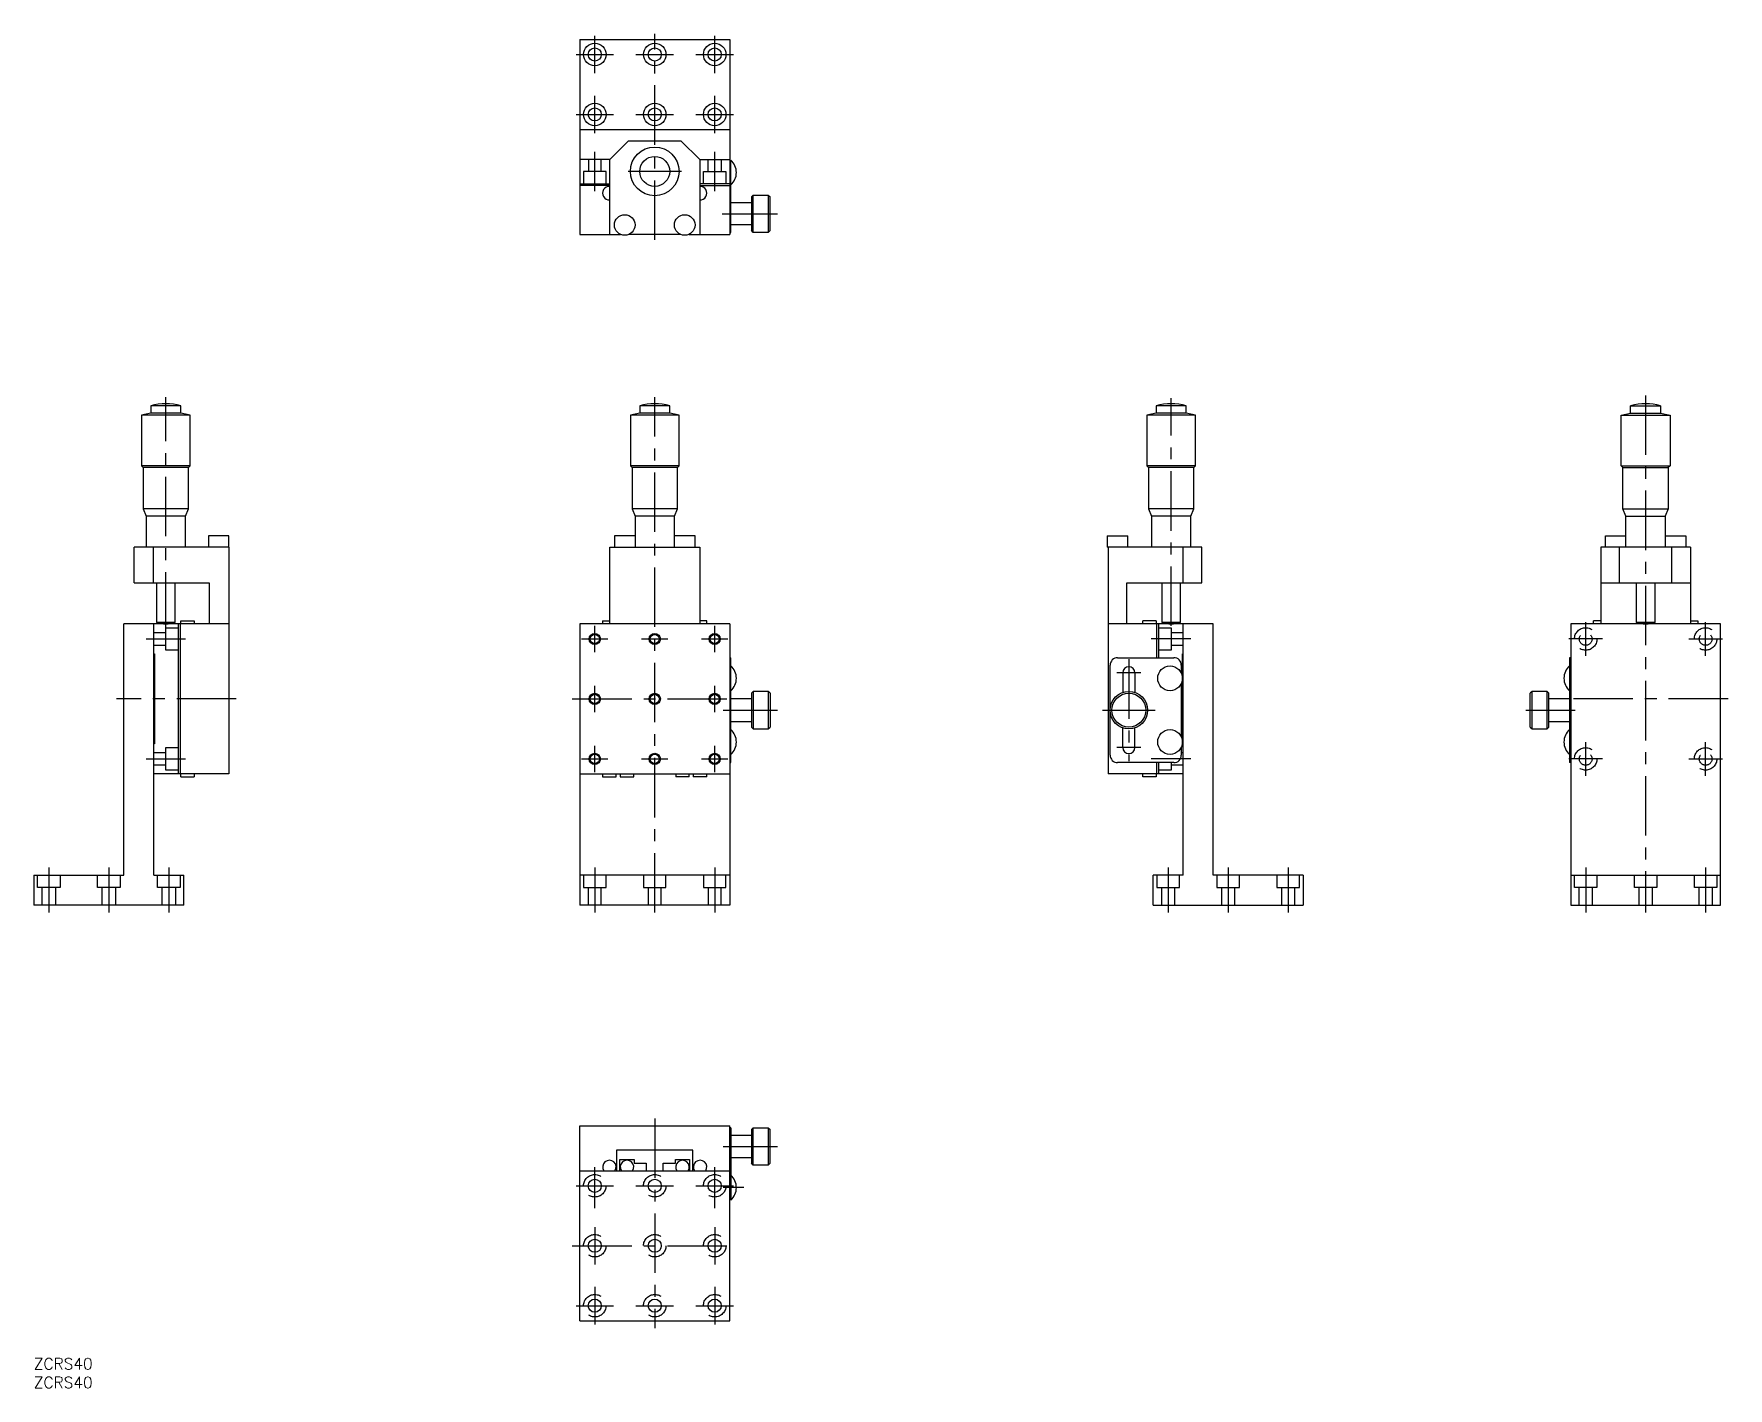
# Model space of a CAD drawing. Extents: x 0 to 452, y -8 to 353.
import ezdxf

# ---------------------------------------------------------------- set-up
doc = ezdxf.new("R2010")
doc.units = 0
doc.header["$LTSCALE"] = 0.5
doc.linetypes.add('CENTER', pattern=[50.8, 31.75, -6.35, 6.35, -6.35])
doc.linetypes.add('DASHED', pattern=[19.05, 12.7, -6.35])
for name, color, linetype in [('MSM_CENTER', 1, 'CENTER'), ('MSM_CONTINUOUS', 7, 'CONTINUOUS'), ('MSM_DASHED', 4, 'DASHED'), ('MSM_NARROW', 5, 'CONTINUOUS'), ('MSM_PART_NUMBER', 7, 'CONTINUOUS')]:
    doc.layers.add(name, color=color, linetype=linetype)
doc.styles.get("Standard").update_dxf_attribs({"font": 'txt.shx', "height": 3, "bigfont": 'bigfont.shx'})

# ---------------------------------------------------------------- blocks, each defined once
blk = doc.blocks.new('*U10')
at = {"layer": 'MSM_PART_NUMBER'}
blk.add_text('ZCRS40', height=3, dxfattribs=at).set_placement((0, -3))
blk = doc.blocks.new('*U11')
at = {"layer": 'MSM_PART_NUMBER'}
blk.add_text('ZCRS40', height=3, dxfattribs=at).set_placement((0, -8))

msp = doc.modelspace()

# ---------------------------------------------------------------- linework, layer by layer
at = {"layer": 'MSM_CENTER'}
for p, q in [((149.66, 342.92), (149.66, 352.92)), ((165.66, 298.42), (165.66, 353.42)), ((181.66, 342.92), (181.66, 352.92)), ((144.66, 347.92), (154.66, 347.92)), ((160.66, 347.92), (170.66, 347.92)), ((176.66, 347.92), (186.66, 347.92)), ((149.66, 326.92), (149.66, 336.92)), ((181.66, 326.92), (181.66, 336.92)), ((144.66, 331.92), (154.66, 331.92)), ((160.66, 331.92), (170.66, 331.92)), ((176.66, 331.92), (186.66, 331.92)), ((149.66, 311.42), (149.66, 321.92)), ((181.66, 311.42), (181.66, 321.92)), ((172.78, 316.72), (158.55, 316.72)), ((183.66, 305.42), (198.46, 305.42)), ((35.2, 193.93), (35.2, 256.43)), ((165.66, 118.93), (165.66, 256.43)), ((303.47, 195.43), (303.47, 256.18)), ((430.07, 256.93), (430.07, 118.93)), ((149.66, 188.43), (149.66, 195.43)), ((181.66, 188.43), (181.66, 195.43)), ((414.07, 187.43), (414.07, 196.43)), ((446.07, 187.43), (446.07, 196.43)), ((30, 191.93), (40.5, 191.93)), ((146.16, 191.93), (153.16, 191.93)), ((162.16, 191.93), (169.16, 191.93)), ((178.16, 191.93), (185.16, 191.93)), ((308.67, 191.93), (298.17, 191.93)), ((418.57, 191.93), (409.57, 191.93)), ((441.57, 191.93), (450.57, 191.93)), ((292.17, 186.53), (292.17, 159.32)), ((295.33, 182.93), (289, 182.93)), ((149.66, 172.43), (149.66, 179.43)), ((181.66, 172.43), (181.66, 179.43)), ((54, 175.93), (22, 175.93)), ((143.66, 175.93), (187.96, 175.93)), ((183.96, 172.93), (198.46, 172.93)), ((285.17, 172.93), (299.17, 172.93)), ((398.09, 172.93), (411.26, 172.93)), ((452.07, 175.93), (408.07, 175.93)), ((149.66, 156.43), (149.66, 163.43)), ((181.66, 156.43), (181.66, 163.43)), ((295.33, 162.93), (289, 162.93)), ((414.07, 155.43), (414.07, 164.43)), ((446.07, 155.43), (446.07, 164.43)), ((30, 159.93), (40.5, 159.93)), ((146.16, 159.93), (153.16, 159.93)), ((162.16, 159.93), (169.16, 159.93)), ((178.16, 159.93), (185.16, 159.93)), ((308.67, 159.93), (298.17, 159.93)), ((418.57, 159.93), (409.57, 159.93)), ((441.57, 159.93), (450.57, 159.93)), ((4, 130.93), (4, 118.93)), ((20, 130.93), (20, 118.93)), ((36, 130.93), (36, 118.93)), ((149.66, 130.93), (149.66, 118.93)), ((181.66, 130.93), (181.66, 118.93)), ((302.67, 130.93), (302.67, 118.93)), ((318.67, 130.93), (318.67, 118.93)), ((334.67, 130.93), (334.67, 118.93)), ((414.07, 130.93), (414.07, 118.93)), ((446.07, 130.93), (446.07, 118.93)), ((165.66, 64), (165.66, 8)), ((183.96, 56.5), (198.46, 56.5)), ((149.66, 41), (149.66, 51)), ((149.66, 40), (149.66, 50.5)), ((181.66, 41), (181.66, 51)), ((181.66, 40), (181.66, 50.5)), ((144.66, 46), (154.66, 46)), ((160.66, 46), (170.66, 46)), ((176.66, 46), (186.66, 46)), ((189.47, 45.5), (183.96, 45.5)), ((149.66, 35), (149.66, 25)), ((181.66, 35), (181.66, 25)), ((143.66, 30), (187.66, 30)), ((149.66, 19), (149.66, 9)), ((181.66, 19), (181.66, 9)), ((144.66, 14), (154.66, 14)), ((160.66, 14), (170.66, 14)), ((176.66, 14), (186.66, 14))]:
    msp.add_line(p, q, dxfattribs=at)
at = {"layer": 'MSM_CONTINUOUS'}
for p, q in [((145.66, 351.92), (185.66, 351.92)), ((145.66, 351.92), (145.66, 299.92)), ((185.66, 351.92), (185.66, 299.92)), ((145.66, 327.92), (185.66, 327.92)), ((153.66, 319.92), (158.66, 324.92)), ((158.66, 324.92), (172.66, 324.92)), ((172.66, 324.92), (177.66, 319.92)), ((153.66, 319.92), (145.66, 319.92)), ((153.66, 299.92), (153.66, 319.92)), ((177.66, 319.92), (185.66, 319.92)), ((177.66, 319.92), (177.66, 299.92)), ((185.96, 319.42), (185.66, 319.42)), ((185.96, 300.42), (185.96, 319.72)), ((145.66, 313.42), (153.66, 313.42)), ((153.66, 312.92), (145.66, 312.92)), ((185.66, 313.42), (177.66, 313.42)), ((177.66, 312.92), (185.66, 312.92)), ((185.96, 308.42), (191.46, 308.42)), ((191.46, 309.92), (191.96, 310.42)), ((191.46, 309.92), (191.46, 300.92)), ((191.96, 300.42), (191.96, 310.42)), ((191.96, 310.42), (195.96, 310.42)), ((195.96, 310.42), (195.96, 300.42)), ((195.96, 310.42), (196.46, 309.92)), ((196.46, 300.92), (196.46, 309.92)), ((145.66, 299.92), (156.52, 299.92)), ((172.52, 299.92), (158.81, 299.92)), ((174.81, 299.92), (185.66, 299.92)), ((185.66, 300.42), (185.96, 300.42)), ((191.46, 302.42), (185.96, 302.42)), ((191.96, 300.42), (191.46, 300.92)), ((195.96, 300.42), (191.96, 300.42)), ((196.46, 300.92), (195.96, 300.42)), ((31.2, 254.18), (31.2, 252.18)), ((39.2, 254.18), (31.2, 254.18)), ((39.2, 252.18), (39.2, 254.18)), ((161.66, 254.18), (161.66, 252.18)), ((169.66, 254.18), (161.66, 254.18)), ((169.66, 252.18), (169.66, 254.18)), ((299.47, 254.18), (299.47, 252.18)), ((307.47, 254.18), (299.47, 254.18)), ((307.47, 252.18), (307.47, 254.18)), ((426.07, 252.18), (426.07, 254.18)), ((426.07, 254.18), (434.07, 254.18)), ((434.07, 254.18), (434.07, 252.18)), ((31.2, 252.18), (28.7, 251.68)), ((28.7, 251.68), (28.7, 238.18)), ((41.7, 251.68), (28.7, 251.68)), ((39.2, 252.18), (31.2, 252.18)), ((41.7, 251.68), (39.2, 252.18)), ((41.7, 238.18), (41.7, 251.68)), ((161.66, 252.18), (159.16, 251.68)), ((159.16, 251.68), (159.16, 238.18)), ((172.16, 251.68), (159.16, 251.68)), ((169.66, 252.18), (161.66, 252.18)), ((172.16, 251.68), (169.66, 252.18)), ((172.16, 238.18), (172.16, 251.68)), ((299.47, 252.18), (296.97, 251.68)), ((296.97, 251.68), (296.97, 238.18)), ((309.97, 251.68), (296.97, 251.68)), ((307.47, 252.18), (299.47, 252.18)), ((309.97, 251.68), (307.47, 252.18)), ((309.97, 238.18), (309.97, 251.68)), ((423.57, 251.68), (426.07, 252.18)), ((423.57, 238.18), (423.57, 251.68)), ((423.57, 251.68), (436.57, 251.68)), ((426.07, 252.18), (434.07, 252.18)), ((434.07, 252.18), (436.57, 251.68)), ((436.57, 251.68), (436.57, 238.18)), ((28.7, 238.18), (29.15, 237.68)), ((41.7, 238.18), (28.7, 238.18)), ((29.15, 237.68), (29.15, 226.68)), ((41.25, 237.68), (29.15, 237.68)), ((41.25, 237.68), (41.7, 238.18)), ((41.25, 226.68), (41.25, 237.68)), ((159.16, 238.18), (159.61, 237.68)), ((172.16, 238.18), (159.16, 238.18)), ((159.61, 237.68), (159.61, 226.68)), ((171.71, 237.68), (159.61, 237.68)), ((171.71, 237.68), (172.16, 238.18)), ((171.71, 226.68), (171.71, 237.68)), ((296.97, 238.18), (297.42, 237.68)), ((309.97, 238.18), (296.97, 238.18)), ((297.42, 237.68), (297.42, 226.68)), ((309.52, 237.68), (297.42, 237.68)), ((309.52, 237.68), (309.97, 238.18)), ((309.52, 226.68), (309.52, 237.68)), ((424.02, 237.68), (423.57, 238.18)), ((423.57, 238.18), (436.57, 238.18)), ((424.02, 226.68), (424.02, 237.68)), ((424.02, 237.68), (436.12, 237.68)), ((436.57, 238.18), (436.12, 237.68)), ((436.12, 237.68), (436.12, 226.68)), ((29.15, 226.68), (29.95, 224.68)), ((41.25, 226.68), (29.15, 226.68)), ((40.45, 224.68), (41.25, 226.68)), ((159.61, 226.68), (160.41, 224.68)), ((171.71, 226.68), (159.61, 226.68)), ((170.91, 224.68), (171.71, 226.68)), ((297.42, 226.68), (298.22, 224.68)), ((309.52, 226.68), (297.42, 226.68)), ((308.72, 224.68), (309.52, 226.68)), ((424.82, 224.68), (424.02, 226.68)), ((424.02, 226.68), (436.12, 226.68)), ((436.12, 226.68), (435.32, 224.68)), ((29.95, 224.68), (29.95, 216.43)), ((40.45, 224.68), (29.95, 224.68)), ((40.45, 216.43), (40.45, 224.68)), ((160.41, 224.68), (160.41, 216.43)), ((170.91, 224.68), (160.41, 224.68)), ((170.91, 216.43), (170.91, 224.68)), ((298.22, 224.68), (298.22, 216.43)), ((308.72, 224.68), (298.22, 224.68)), ((308.72, 216.43), (308.72, 224.68)), ((424.82, 216.43), (424.82, 224.68)), ((424.82, 224.68), (435.32, 224.68)), ((435.32, 224.68), (435.32, 216.43)), ((46.55, 219.43), (46.55, 216.43)), ((52.05, 219.43), (46.55, 219.43)), ((52.05, 216.43), (52.05, 219.43)), ((160.41, 219.43), (154.91, 219.43)), ((154.91, 219.43), (154.91, 216.43)), ((176.41, 219.43), (170.91, 219.43)), ((176.41, 216.43), (176.41, 219.43)), ((286.42, 219.43), (286.42, 216.43)), ((286.42, 219.43), (291.92, 219.43)), ((291.92, 216.43), (291.92, 219.43)), ((419.32, 219.43), (424.82, 219.43)), ((419.32, 216.43), (419.32, 219.43)), ((435.32, 219.43), (440.82, 219.43)), ((440.82, 219.43), (440.82, 216.43)), ((52.05, 216.43), (26.8, 216.43)), ((26.8, 206.93), (26.8, 216.43)), ((31.8, 216.43), (31.8, 206.93)), ((52, 216.43), (52, 155.93)), ((153.66, 216.43), (177.66, 216.43)), ((153.66, 195.93), (153.66, 216.43)), ((177.66, 216.43), (177.66, 195.93)), ((311.67, 216.43), (286.42, 216.43)), ((286.67, 216.43), (286.67, 155.93)), ((306.67, 206.93), (306.67, 216.43)), ((311.67, 206.93), (311.67, 216.43)), ((442.07, 216.43), (418.07, 216.43)), ((418.07, 216.43), (418.07, 195.93)), ((423.07, 206.93), (423.07, 216.43)), ((437.07, 206.93), (437.07, 216.43)), ((442.07, 216.43), (442.07, 195.93)), ((26.8, 206.93), (46.8, 206.93)), ((32.7, 206.93), (32.7, 196.3)), ((37.7, 196.3), (37.7, 206.93)), ((46.8, 206.93), (46.8, 195.93)), ((291.67, 195.93), (291.67, 206.93)), ((291.67, 206.93), (311.67, 206.93)), ((300.97, 206.93), (300.97, 196.3)), ((305.97, 196.3), (305.97, 206.93)), ((418.07, 206.93), (442.07, 206.93)), ((427.57, 206.93), (427.57, 196.3)), ((432.57, 196.3), (432.57, 206.93)), ((52, 195.93), (24, 195.93)), ((24, 128.93), (24, 195.93)), ((32, 128.93), (32, 195.93)), ((37.7, 196.3), (32.7, 196.3)), ((38.5, 195.93), (38.5, 155.93)), ((39, 195.93), (39, 155.93)), ((39.2, 196.73), (42.8, 196.73)), ((39.2, 195.93), (39.2, 196.73)), ((42.8, 196.73), (42.8, 195.93)), ((145.66, 195.93), (145.66, 120.93)), ((185.66, 195.93), (145.66, 195.93)), ((151.76, 196.73), (153.66, 196.73)), ((151.76, 196.73), (151.76, 195.93)), ((179.56, 196.73), (177.66, 196.73)), ((179.56, 195.93), (179.56, 196.73)), ((185.66, 195.93), (185.66, 120.93)), ((314.67, 195.93), (286.67, 195.93)), ((299.47, 196.73), (295.87, 196.73)), ((295.87, 195.93), (295.87, 196.73)), ((299.47, 196.73), (299.47, 195.93)), ((299.67, 186.93), (299.67, 195.93)), ((300.17, 186.93), (300.17, 195.93)), ((305.97, 196.3), (300.97, 196.3)), ((306.67, 128.93), (306.67, 195.93)), ((314.67, 128.93), (314.67, 195.93)), ((450.07, 195.93), (410.07, 195.93)), ((410.07, 195.93), (410.07, 120.93)), ((418.07, 196.73), (416.17, 196.73)), ((416.17, 195.93), (416.17, 196.73)), ((432.57, 196.3), (427.57, 196.3)), ((442.07, 196.73), (443.97, 196.73)), ((443.97, 196.73), (443.97, 195.93)), ((450.07, 120.93), (450.07, 195.93)), ((32, 187.93), (32.2, 187.93)), ((32.2, 187.93), (32.2, 163.93)), ((185.66, 186.93), (185.96, 186.93)), ((185.96, 158.93), (185.96, 186.93)), ((289.17, 186.93), (304.17, 186.93)), ((306.47, 163.93), (306.47, 187.93)), ((306.47, 187.93), (306.67, 187.93)), ((410.07, 186.93), (409.77, 186.93)), ((409.77, 186.93), (409.77, 158.93)), ((287.17, 160.93), (287.17, 184.93)), ((290.57, 182.93), (290.57, 177.66)), ((293.77, 182.93), (293.77, 177.66)), ((306.17, 184.93), (306.17, 182.8)), ((191.96, 177.93), (191.46, 177.43)), ((191.46, 177.43), (191.46, 168.43)), ((195.96, 177.93), (191.96, 177.93)), ((191.96, 177.93), (191.96, 167.93)), ((196.46, 177.43), (195.96, 177.93)), ((195.96, 177.93), (195.96, 167.93)), ((196.46, 177.43), (196.46, 168.43)), ((306.17, 180.05), (306.17, 165.8)), ((399.77, 177.93), (399.27, 177.43)), ((399.27, 168.43), (399.27, 177.43)), ((403.77, 177.93), (399.77, 177.93)), ((399.77, 167.93), (399.77, 177.93)), ((404.27, 177.43), (403.77, 177.93)), ((403.77, 167.93), (403.77, 177.93)), ((404.27, 168.43), (404.27, 177.43)), ((191.46, 175.93), (185.96, 175.93)), ((409.77, 175.93), (404.27, 175.93)), ((185.96, 169.93), (191.46, 169.93)), ((191.46, 168.43), (191.96, 167.93)), ((191.96, 167.93), (195.96, 167.93)), ((195.96, 167.93), (196.46, 168.43)), ((290.57, 162.93), (290.57, 168.19)), ((293.77, 162.93), (293.77, 168.19)), ((399.27, 168.43), (399.77, 167.93)), ((399.77, 167.93), (403.77, 167.93)), ((403.77, 167.93), (404.27, 168.43)), ((404.27, 169.93), (409.77, 169.93)), ((32.2, 163.93), (32, 163.93)), ((306.17, 163.05), (306.17, 160.93)), ((306.67, 163.93), (306.47, 163.93)), ((185.66, 158.93), (185.96, 158.93)), ((304.17, 158.93), (289.17, 158.93)), ((299.67, 155.93), (299.67, 158.93)), ((300.17, 155.93), (300.17, 158.93)), ((410.07, 158.93), (409.77, 158.93)), ((52, 155.93), (32, 155.93)), ((39.2, 155.13), (39.2, 155.93)), ((39.2, 155.13), (42.8, 155.13)), ((42.8, 155.93), (42.8, 155.13)), ((145.66, 155.93), (185.66, 155.93)), ((151.76, 155.93), (151.76, 155.13)), ((151.76, 155.13), (155.36, 155.13)), ((155.36, 155.13), (155.36, 155.93)), ((156.46, 155.93), (156.46, 155.13)), ((156.46, 155.13), (160.06, 155.13)), ((160.06, 155.13), (160.06, 155.93)), ((171.26, 155.93), (171.26, 155.13)), ((174.86, 155.13), (171.26, 155.13)), ((174.86, 155.13), (174.86, 155.93)), ((175.96, 155.93), (175.96, 155.13)), ((179.56, 155.13), (175.96, 155.13)), ((179.56, 155.13), (179.56, 155.93)), ((306.67, 155.93), (286.67, 155.93)), ((295.87, 155.13), (295.87, 155.93)), ((299.47, 155.13), (295.87, 155.13)), ((299.47, 155.93), (299.47, 155.13)), ((0, 128.93), (0, 120.93)), ((0, 128.93), (24, 128.93)), ((32, 128.93), (40, 128.93)), ((40, 120.93), (40, 128.93)), ((185.66, 128.93), (145.66, 128.93)), ((298.67, 120.93), (298.67, 128.93)), ((306.67, 128.93), (298.67, 128.93)), ((338.67, 128.93), (314.67, 128.93)), ((338.67, 128.93), (338.67, 120.93)), ((410.07, 128.93), (450.07, 128.93)), ((40, 120.93), (0, 120.93)), ((185.66, 120.93), (145.66, 120.93)), ((298.67, 120.93), (338.67, 120.93)), ((410.07, 120.93), (450.07, 120.93)), ((145.66, 62), (185.66, 62)), ((145.66, 10), (145.66, 62)), ((185.66, 10), (185.66, 62)), ((185.96, 61.5), (185.66, 61.5)), ((185.96, 61.5), (185.96, 42.2)), ((185.96, 59.5), (191.46, 59.5)), ((191.46, 61), (191.96, 61.5)), ((191.46, 61), (191.46, 52)), ((191.96, 51.5), (191.96, 61.5)), ((191.96, 61.5), (195.96, 61.5)), ((195.96, 61.5), (195.96, 51.5)), ((195.96, 61.5), (196.46, 61)), ((196.46, 52), (196.46, 61)), ((175.86, 55.5), (155.46, 55.5)), ((155.46, 55.5), (155.46, 50)), ((175.86, 50), (175.86, 55.5)), ((145.66, 50), (185.66, 50)), ((156.36, 53), (160.16, 53)), ((156.36, 50), (156.36, 53)), ((160.16, 53), (160.16, 52)), ((160.16, 52), (163.41, 52)), ((163.41, 52), (163.41, 50)), ((167.91, 50), (167.91, 52)), ((167.91, 52), (171.16, 52)), ((171.16, 52), (171.16, 53)), ((171.16, 53), (174.96, 53)), ((174.96, 53), (174.96, 50)), ((191.46, 53.5), (185.96, 53.5)), ((191.96, 51.5), (191.46, 52)), ((195.96, 51.5), (191.96, 51.5)), ((196.46, 52), (195.96, 51.5)), ((185.66, 42.5), (185.96, 42.5)), ((145.66, 10), (185.66, 10))]:
    msp.add_line(p, q, dxfattribs=at)
for centre, radius in [((149.66, 347.92), 3), ((149.66, 347.92), 1.75), ((165.66, 347.92), 3), ((165.66, 347.92), 1.75), ((181.66, 347.92), 3), ((181.66, 347.92), 1.75), ((149.66, 331.92), 3), ((165.66, 331.92), 3), ((181.66, 331.92), 3), ((149.66, 331.92), 1.75), ((165.66, 331.92), 1.75), ((181.66, 331.92), 1.75), ((165.66, 316.72), 6.5), ((165.66, 316.72), 4), ((157.66, 302.42), 2.75), ((173.66, 302.42), 2.75), ((149.66, 191.93), 1.23), ((165.66, 191.93), 1.23), ((181.66, 191.93), 1.23), ((303.17, 181.43), 3.3), ((149.66, 175.93), 1.23), ((165.66, 175.93), 1.23), ((181.66, 175.93), 1.23), ((292.17, 172.93), 5), ((292.17, 172.93), 4.5), ((303.17, 164.43), 3.3), ((149.66, 159.93), 1.23), ((165.66, 159.93), 1.23), ((181.66, 159.93), 1.23), ((149.66, 46), 1.75), ((165.66, 46), 1.75), ((181.66, 46), 1.75), ((149.66, 30), 1.75), ((165.66, 30), 1.75), ((181.66, 30), 1.75), ((149.66, 14), 1.75), ((165.66, 14), 1.75), ((181.66, 14), 1.75)]:
    msp.add_circle(centre, radius, dxfattribs=at)
for centre, radius, start, end in [((183.09, 316.42), 4.37, 311.0348, 48.9652), ((153.56, 310.92), 1.8, 86.8153, 273.1847), ((177.76, 310.92), 1.8, 266.8153, 93.1847), ((35.2, 238.43), 16.25, 75.75, 104.25), ((165.66, 238.43), 16.25, 75.75, 104.25), ((303.47, 238.43), 16.25, 75.75, 104.25), ((430.07, 238.43), 16.25, 75.75, 104.25), ((35.2, 204.56), 8.63, 253.1627, 286.8373), ((303.47, 204.56), 8.63, 253.1627, 286.8373), ((430.07, 204.56), 8.63, 253.1627, 286.8373), ((289.17, 184.93), 2, 90, 180), ((304.17, 184.93), 2, 0, 90), ((183.08, 181.43), 4.38, 311.1121, 48.8879), ((292.17, 182.93), 1.6, 0, 180), ((412.65, 181.43), 4.38, 131.1121, 228.8879), ((183.08, 164.43), 4.38, 311.1121, 48.8879), ((412.65, 164.43), 4.38, 131.1121, 228.8879), ((292.17, 162.93), 1.6, 180, 0), ((289.17, 160.93), 2, 180, 270), ((304.17, 160.93), 2, 270, 0), ((153.56, 51), 1.8, 326.251, 213.749), ((158.26, 51), 1.8, 326.251, 213.749), ((173.06, 51), 1.8, 326.251, 213.749), ((177.76, 51), 1.8, 326.251, 213.749), ((183.09, 45.5), 4.37, 311.0348, 48.9652)]:
    msp.add_arc(centre, radius, start, end, dxfattribs=at)
at = {"layer": 'MSM_DASHED'}
for p, q in [((152.66, 316.72), (146.66, 316.72)), ((146.66, 316.72), (146.66, 313.42)), ((147.96, 319.92), (147.96, 316.72)), ((151.36, 316.72), (151.36, 319.92)), ((152.66, 313.42), (152.66, 316.72)), ((178.66, 316.72), (184.66, 316.72)), ((178.66, 313.42), (178.66, 316.72)), ((179.96, 316.72), (179.96, 319.92)), ((183.36, 319.92), (183.36, 316.72)), ((184.66, 316.72), (184.66, 313.42)), ((35.2, 188.93), (35.2, 194.93)), ((35.2, 194.93), (38.5, 194.93)), ((300.17, 194.93), (303.47, 194.93)), ((303.47, 194.93), (303.47, 188.93)), ((32, 193.63), (35.2, 193.63)), ((35.2, 190.23), (32, 190.23)), ((303.47, 193.63), (306.67, 193.63)), ((306.67, 190.23), (303.47, 190.23)), ((38.5, 188.93), (35.2, 188.93)), ((303.47, 188.93), (300.17, 188.93)), ((35.2, 156.93), (35.2, 162.93)), ((35.2, 162.93), (38.5, 162.93)), ((32, 161.63), (35.2, 161.63)), ((303.47, 158.93), (303.47, 156.93)), ((306.17, 161.63), (306.67, 161.63)), ((35.2, 158.23), (32, 158.23)), ((38.5, 156.93), (35.2, 156.93)), ((303.47, 156.93), (300.17, 156.93)), ((306.67, 158.23), (303.47, 158.23)), ((1, 125.63), (1, 128.93)), ((7, 128.93), (7, 125.63)), ((17, 125.63), (17, 128.93)), ((23, 128.93), (23, 125.63)), ((33, 125.63), (33, 128.93)), ((39, 128.93), (39, 125.63)), ((146.66, 128.93), (146.66, 125.63)), ((152.66, 125.63), (152.66, 128.93)), ((162.66, 128.93), (162.66, 125.63)), ((168.66, 125.63), (168.66, 128.93)), ((178.66, 128.93), (178.66, 125.63)), ((184.66, 125.63), (184.66, 128.93)), ((299.67, 128.93), (299.67, 125.63)), ((305.67, 125.63), (305.67, 128.93)), ((315.67, 128.93), (315.67, 125.63)), ((321.67, 125.63), (321.67, 128.93)), ((331.67, 128.93), (331.67, 125.63)), ((337.67, 125.63), (337.67, 128.93)), ((411.07, 125.63), (411.07, 128.93)), ((417.07, 128.93), (417.07, 125.63)), ((427.07, 125.63), (427.07, 128.93)), ((433.07, 128.93), (433.07, 125.63)), ((443.07, 125.63), (443.07, 128.93)), ((449.07, 128.93), (449.07, 125.63)), ((7, 125.63), (1, 125.63)), ((2.25, 120.93), (2.25, 125.63)), ((5.75, 125.63), (5.75, 120.93)), ((23, 125.63), (17, 125.63)), ((18.25, 120.93), (18.25, 125.63)), ((21.75, 125.63), (21.75, 120.93)), ((39, 125.63), (33, 125.63)), ((34.25, 120.93), (34.25, 125.63)), ((37.75, 125.63), (37.75, 120.93)), ((146.66, 125.63), (152.66, 125.63)), ((147.91, 125.63), (147.91, 120.93)), ((151.41, 120.93), (151.41, 125.63)), ((162.66, 125.63), (168.66, 125.63)), ((163.91, 125.63), (163.91, 120.93)), ((167.41, 120.93), (167.41, 125.63)), ((178.66, 125.63), (184.66, 125.63)), ((179.91, 125.63), (179.91, 120.93)), ((183.41, 120.93), (183.41, 125.63)), ((299.67, 125.63), (305.67, 125.63)), ((300.92, 125.63), (300.92, 120.93)), ((304.42, 120.93), (304.42, 125.63)), ((315.67, 125.63), (321.67, 125.63)), ((316.92, 125.63), (316.92, 120.93)), ((320.42, 120.93), (320.42, 125.63)), ((331.67, 125.63), (337.67, 125.63)), ((332.92, 125.63), (332.92, 120.93)), ((336.42, 120.93), (336.42, 125.63)), ((417.07, 125.63), (411.07, 125.63)), ((412.32, 120.93), (412.32, 125.63)), ((415.82, 125.63), (415.82, 120.93)), ((433.07, 125.63), (427.07, 125.63)), ((428.32, 120.93), (428.32, 125.63)), ((431.82, 125.63), (431.82, 120.93)), ((449.07, 125.63), (443.07, 125.63)), ((444.32, 120.93), (444.32, 125.63)), ((447.82, 125.63), (447.82, 120.93))]:
    msp.add_line(p, q, dxfattribs=at)
for centre, radius in [((414.07, 191.93), 3), ((446.07, 191.93), 3), ((414.07, 191.93), 1.7), ((446.07, 191.93), 1.7), ((414.07, 159.93), 3), ((446.07, 159.93), 3), ((414.07, 159.93), 1.7), ((446.07, 159.93), 1.7), ((149.66, 46), 3), ((165.66, 46), 3), ((181.66, 46), 3), ((149.66, 30), 3), ((165.66, 30), 3), ((181.66, 30), 3), ((149.66, 14), 3), ((165.66, 14), 3), ((181.66, 14), 3)]:
    msp.add_circle(centre, radius, dxfattribs=at)
at = {"layer": 'MSM_NARROW'}
for centre in [(149.66, 191.93), (165.66, 191.93), (181.66, 191.93), (149.66, 175.93), (165.66, 175.93), (181.66, 175.93), (149.66, 159.93), (165.66, 159.93), (181.66, 159.93)]:
    msp.add_circle(centre, 1.5, dxfattribs=at)

# ---------------------------------------------------------------- block references
at = {"layer": 'MSM_CONTINUOUS'}
for name in ['*U10', '*U11']:
    msp.add_blockref(name, (0, 0), dxfattribs=at)

doc.saveas('drawing.dxf')
